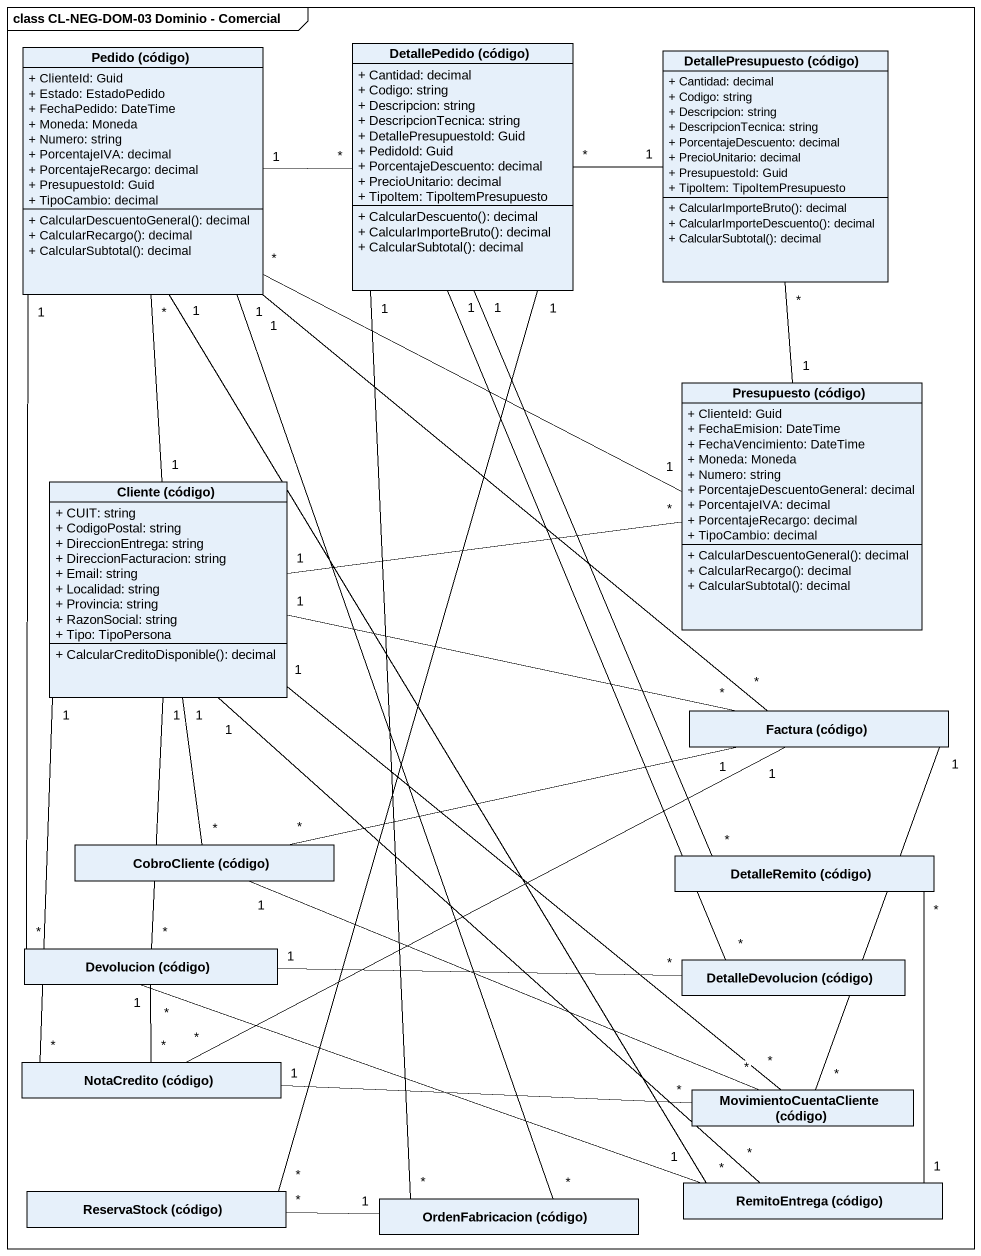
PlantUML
@startuml
mainframe class CL-NEG-DOM-03 Dominio - Comercial
hide circle
hide empty members
skinparam classAttributeIconSize 0
class "Pedido (código)" as Pedido_código {
  + ClienteId: Guid
  + Estado: EstadoPedido
  + FechaPedido: DateTime
  + Moneda: Moneda
  + Numero: string
  + PorcentajeIVA: decimal
  + PorcentajeRecargo: decimal
  + PresupuestoId: Guid
  + TipoCambio: decimal
  + CalcularDescuentoGeneral(): decimal
  + CalcularRecargo(): decimal
  + CalcularSubtotal(): decimal
}
class "DetallePedido (código)" as DetallePedido_código {
  + Cantidad: decimal
  + Codigo: string
  + Descripcion: string
  + DescripcionTecnica: string
  + DetallePresupuestoId: Guid
  + PedidoId: Guid
  + PorcentajeDescuento: decimal
  + PrecioUnitario: decimal
  + TipoItem: TipoItemPresupuesto
  + CalcularDescuento(): decimal
  + CalcularImporteBruto(): decimal
  + CalcularSubtotal(): decimal
}
class "DetallePresupuesto (código)" as DetallePresupuesto_código {
  + Cantidad: decimal
  + Codigo: string
  + Descripcion: string
  + DescripcionTecnica: string
  + PorcentajeDescuento: decimal
  + PrecioUnitario: decimal
  + PresupuestoId: Guid
  + TipoItem: TipoItemPresupuesto
  + CalcularImporteBruto(): decimal
  + CalcularImporteDescuento(): decimal
  + CalcularSubtotal(): decimal
}
class "Presupuesto (código)" as Presupuesto_código {
  + ClienteId: Guid
  + FechaEmision: DateTime
  + FechaVencimiento: DateTime
  + Moneda: Moneda
  + Numero: string
  + PorcentajeDescuentoGeneral: decimal
  + PorcentajeIVA: decimal
  + PorcentajeRecargo: decimal
  + TipoCambio: decimal
  + CalcularDescuentoGeneral(): decimal
  + CalcularRecargo(): decimal
  + CalcularSubtotal(): decimal
}
class "Cliente (código)" as Cliente_código {
  + CUIT: string
  + CodigoPostal: string
  + DireccionEntrega: string
  + DireccionFacturacion: string
  + Email: string
  + Localidad: string
  + Provincia: string
  + RazonSocial: string
  + Tipo: TipoPersona
  + CalcularCreditoDisponible(): decimal
}
class "Factura (código)" as Factura_código
class "CobroCliente (código)" as CobroCliente_código
class "DetalleRemito (código)" as DetalleRemito_código
class "Devolucion (código)" as Devolucion_código
class "DetalleDevolucion (código)" as DetalleDevolucion_código
class "NotaCredito (código)" as NotaCredito_código
class "MovimientoCuentaCliente (código)" as MovimientoCuentaCliente
class "RemitoEntrega (código)" as RemitoEntrega_código
class "ReservaStock (código)" as ReservaStock_código
class "OrdenFabricacion (código)" as OrdenFabricacion_código
Pedido_código "*" -right- "1" Presupuesto_código
Pedido_código "*" -- "1" Cliente_código
DetallePedido_código "*" -left- "1" Pedido_código
DetallePedido_código "*" -right- "1" DetallePresupuesto_código
DetallePresupuesto_código "*" -- "1" Presupuesto_código
Presupuesto_código "*" -left- "1" Cliente_código
Factura_código "*" -up- "1" Pedido_código
Factura_código "*" -left- "1" Cliente_código
CobroCliente_código "*" -up- "1" Cliente_código
CobroCliente_código "*" -right- "1" Factura_código
DetalleRemito_código "*" -up- "1" DetallePedido_código
DetalleRemito_código "*" -- "1" RemitoEntrega_código
Devolucion_código "*" -up- "1" Pedido_código
Devolucion_código "*" -up- "1" Cliente_código
Devolucion_código "*" -right- "1" RemitoEntrega_código
DetalleDevolucion_código "*" -up- "1" DetallePedido_código
DetalleDevolucion_código "*" -left- "1" Devolucion_código
NotaCredito_código "*" -up- "1" Cliente_código
NotaCredito_código "*" -right- "1" Factura_código
NotaCredito_código "*" -up- "1" Devolucion_código
MovimientoCuentaCliente "*" -up- "1" Cliente_código
MovimientoCuentaCliente "*" -up- "1" Factura_código
MovimientoCuentaCliente "*" -left- "1" CobroCliente_código
MovimientoCuentaCliente "*" -left- "1" NotaCredito_código
RemitoEntrega_código "*" -up- "1" Pedido_código
RemitoEntrega_código "*" -up- "1" Cliente_código
ReservaStock_código "*" -up- "1" DetallePedido_código
ReservaStock_código "*" -right- "1" OrdenFabricacion_código
OrdenFabricacion_código "*" -up- "1" Pedido_código
OrdenFabricacion_código "*" -up- "1" DetallePedido_código
@enduml
